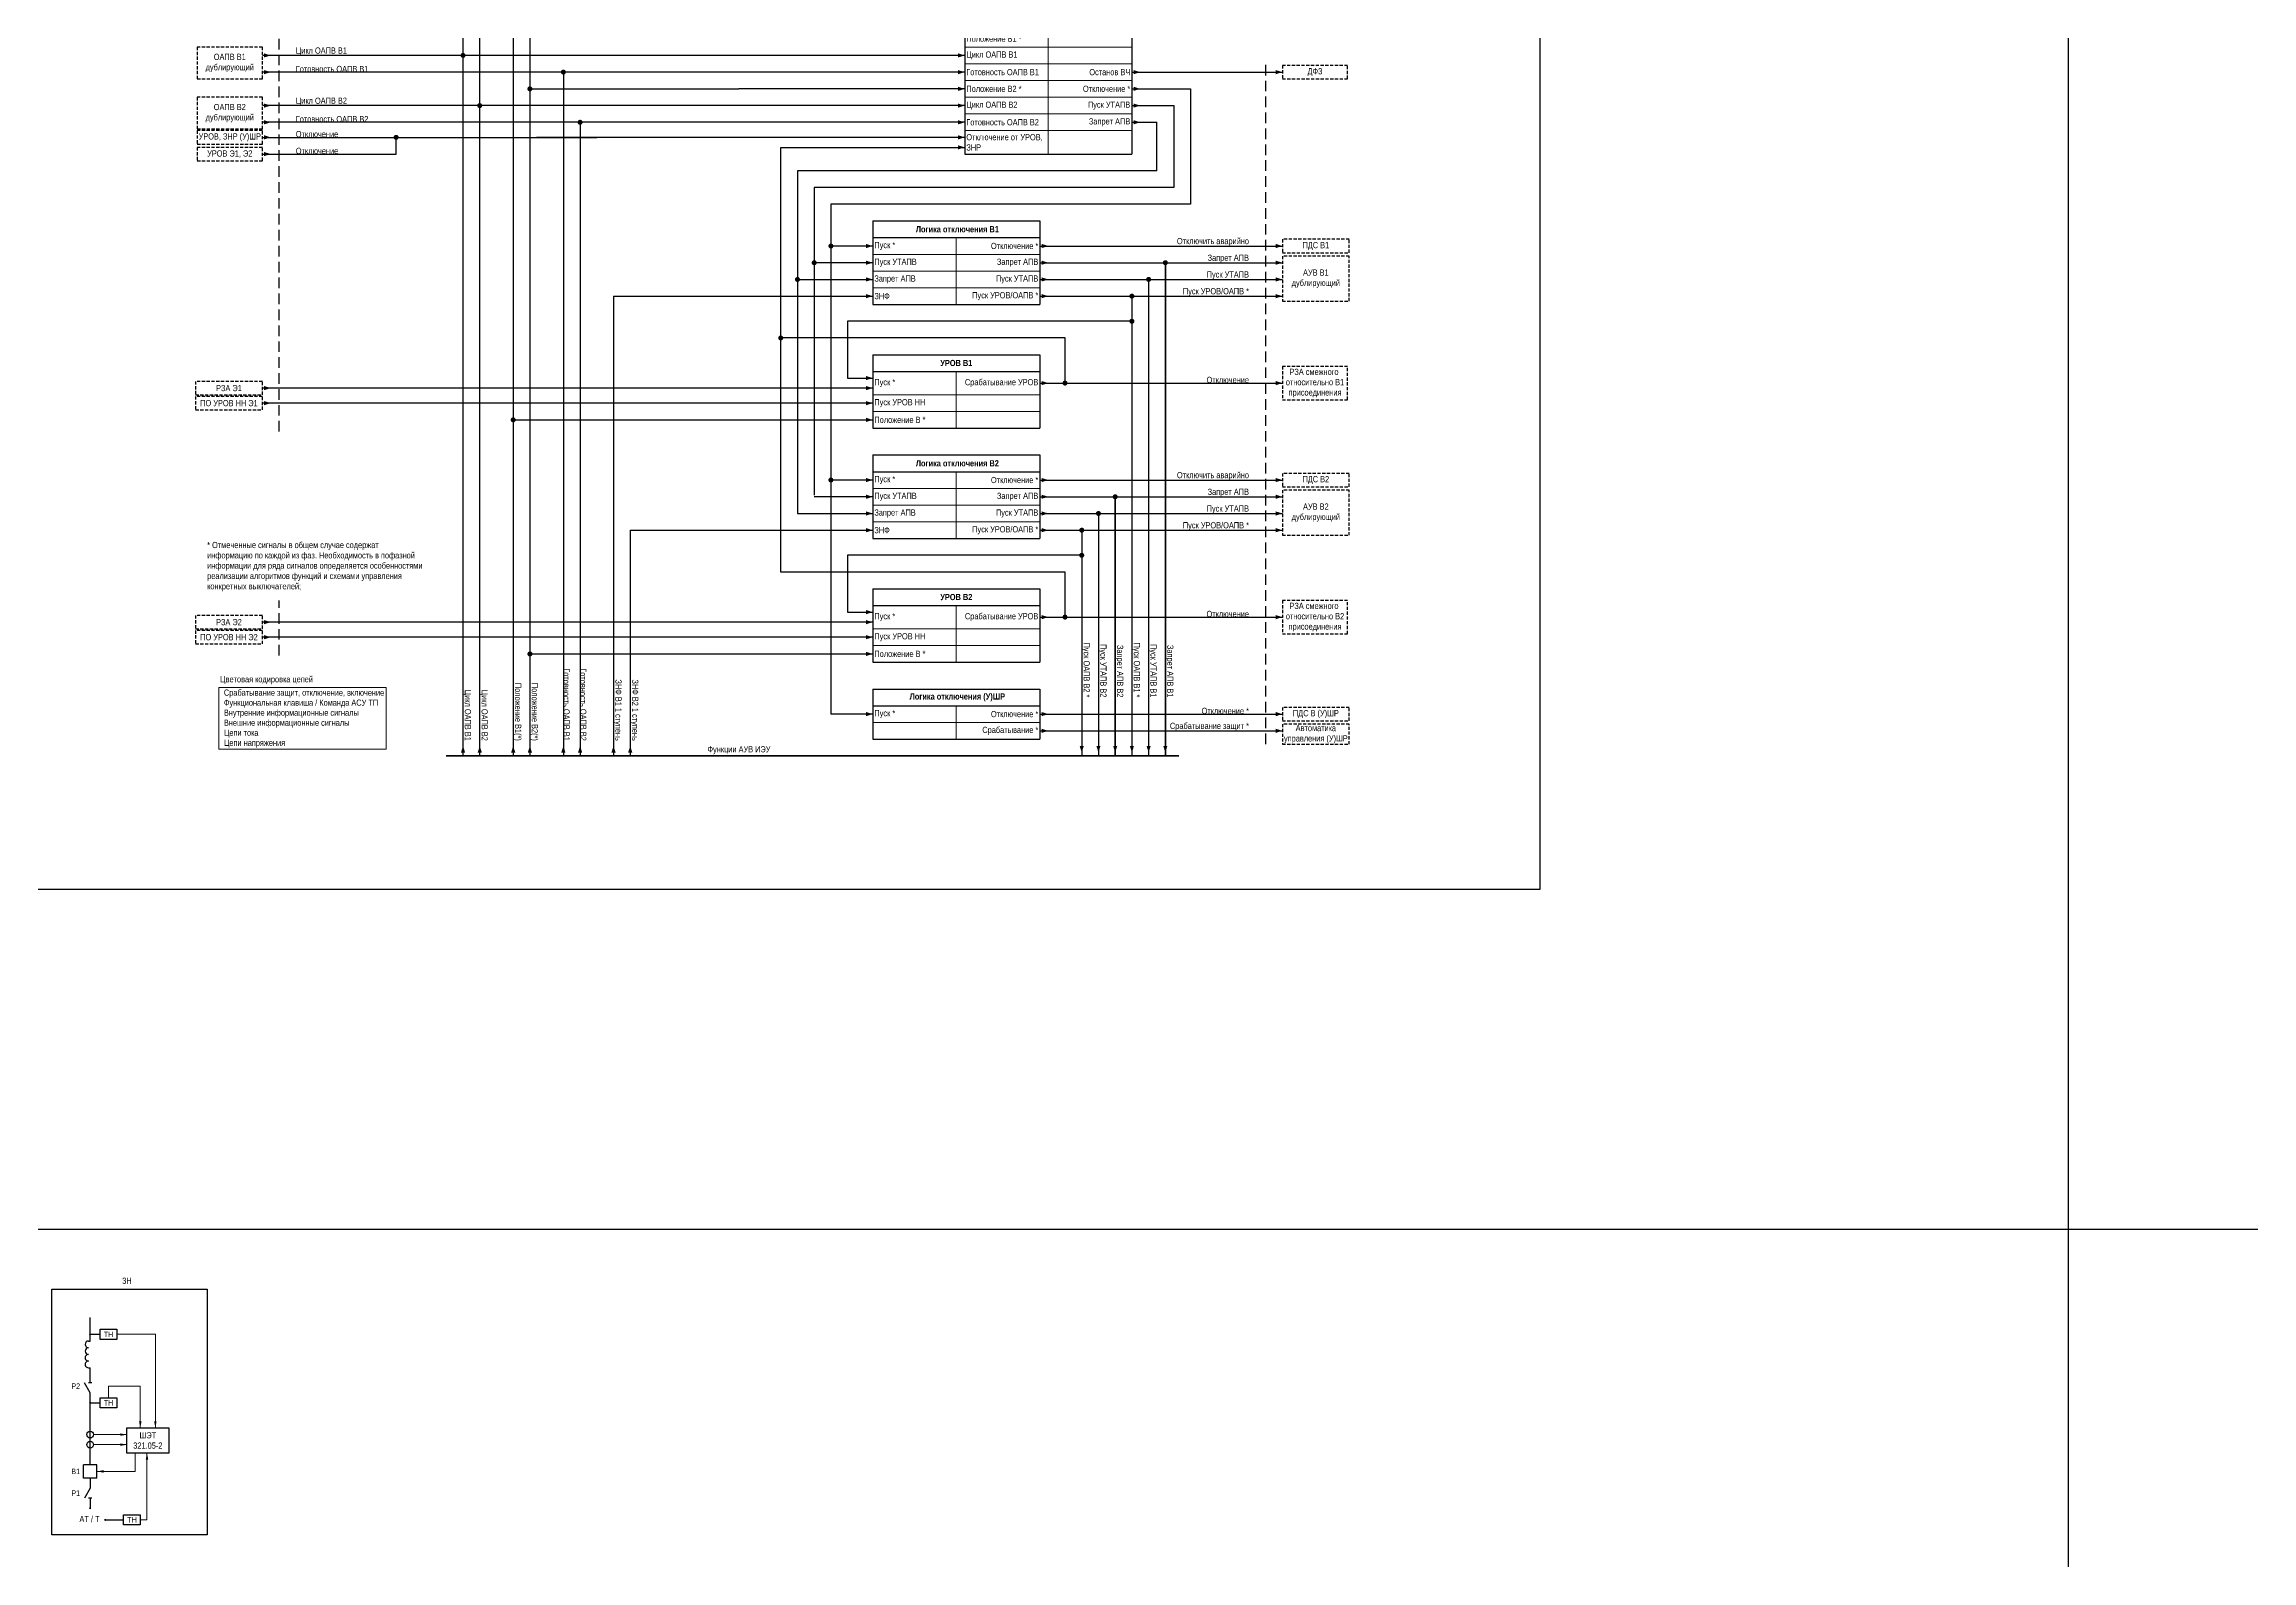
# Model space of a CAD drawing. Header units: millimetres. Extents: x -14593 to 14732, y -17400 to 5232.
# Drawn here: x 4914 to 6235, y -15807 to -14899 of the extents above; entities that cross this region are included whole.
import ezdxf
from ezdxf.enums import TextEntityAlignment as Align

# ---------------------------------------------------------------- set-up
doc = ezdxf.new("R2010")
doc.units = ezdxf.units.MM
doc.linetypes.add('штриховая2', pattern=[9.525, 6.35, -3.175])
for name, color, linetype, lineweight in [('Основная', 7, 'Continuous', 30), ('Отключение_включение', 1, 'Continuous', 30), ('Тонкая', 7, 'Continuous', 18), ('Цепи внешние', 84, 'Continuous', 30), ('Цепи внутренние', 5, 'Continuous', 30), ('Цепи ТН', 200, 'Continuous', 30), ('Цепи ТТ', 23, 'Continuous', 30), ('Цепь - ФК и АСУ', 132, 'Continuous', 30)]:
    doc.layers.add(name, color=color, linetype=linetype, lineweight=lineweight)
doc.styles.add('Narrow', font='ARIALN.TTF')
doc.styles.add('Вывод', font='tahoma.ttf', dxfattribs={"height": 2.5})
doc.styles.add('Компонент', font='ARIALN.TTF', dxfattribs={"height": 3.5})
doc.styles.add('Табл дан', font='ARIALN.TTF')
doc.styles.add('Табл загол', font='ARIALNB.TTF')

# ---------------------------------------------------------------- blocks, each defined once
blk = doc.blocks.new('*U80')
at = {"color": 0, "linetype": 'ByBlock'}
for p, q in [((0, 0), (-8, 0)), ((-8, -8), (-8, 0)), ((0, -8), (0, 0)), ((0, -8), (-8, -8))]:
    blk.add_line(p, q, dxfattribs=at)
at = {"layer": 'Основная', "style": 'Компонент'}
blk.add_attdef('ОУ', text='', height=3.5, dxfattribs=at).set_placement((-15, -3), align=Align.MIDDLE_CENTER)
blk = doc.blocks.new('*U18')
at = {"color": 0, "linetype": 'ByBlock'}
blk.add_line((0, 0), (6, 3.4), dxfattribs=at)
blk = doc.blocks.new('*U10')
at = {"color": 0}
blk.add_line((0, -1), (0, 1), dxfattribs=at)
blk = doc.blocks.new('*U81')
at = {"color": 0, "linetype": 'ByBlock'}
for p, q in [((0, 9), (0, 3)), ((0, -3), (0, -9))]:
    blk.add_line(p, q, dxfattribs=at)
at = {"color": 0, "linetype": 'ByBlock', "ltscale": 0.25, "xscale": -1, "rotation": 90}
for name, p in [('*U18', (0, 3)), ('*U10', (0, -3))]:
    blk.add_blockref(name, p, dxfattribs=at)
at = {"layer": 'Основная'}
for tag, height, style, p in [('ОУ', 3.5, 'Компонент', (-12, 0)), ('В2', 2.5, 'Вывод', (2, 7)), ('В1', 2.5, 'Вывод', (2, -7))]:
    blk.add_attdef(tag, text='', height=height, dxfattribs=dict(at, style=style)).set_placement(p, align=Align.MIDDLE_CENTER)
blk = doc.blocks.new('*U86')
at = {"linetype": 'ByBlock'}
blk.add_circle((0, 0), 2, dxfattribs=at)
at = {"layer": 'Основная', "color": 0, "linetype": 'ByBlock', "lineweight": -2}
blk.add_line((0, -3), (0, 3), dxfattribs=at)
at = {"layer": 'Основная', "linetype": 'ByBlock', "style": 'Компонент'}
blk.add_attdef('ОУ', text='', height=3.5, dxfattribs=at).set_placement((-6, 0), align=Align.MIDDLE_CENTER)
blk = doc.blocks.new('*U79')
at = {"color": 0, "linetype": 'ByBlock'}
for p, q in [((0, 3), (0, 9)), ((0, -9), (0, -3))]:
    blk.add_line(p, q, dxfattribs=at)
at = {"color": 0, "linetype": 'ByBlock', "ltscale": 0.25, "rotation": 89.99999999999999}
for name, p in [('*U18', (0, -3)), ('*U10', (0, 3))]:
    blk.add_blockref(name, p, dxfattribs=at)
at = {"layer": 'Основная'}
for tag, height, style, p in [('ОУ', 3.5, 'Компонент', (-12, 0)), ('В1', 2.5, 'Вывод', (2, 7)), ('В2', 2.5, 'Вывод', (2, -7))]:
    blk.add_attdef(tag, text='', height=height, dxfattribs=dict(at, style=style)).set_placement(p, align=Align.MIDDLE_CENTER)
blk = doc.blocks.new('*U83')
at = {"ltscale": 0.25}
for p, q in [((0, 8), (1, 8)), ((0, -8), (1, -8))]:
    blk.add_line(p, q, dxfattribs=at)
for centre, major_axis, start_param, end_param in [((0, -2), (-2, 0), 4.712389, 7.853982), ((0, 6), (0, -2), 3.141593, 6.283185), ((0, 2), (0, -2), 3.141593, 6.283185), ((0, -6), (-2, 0), 4.712389, 7.853982)]:
    blk.add_ellipse(centre, major_axis=major_axis, ratio=1, start_param=start_param, end_param=end_param, dxfattribs=at)
at = {"layer": 'Основная'}
for tag, height, style, p in [('ОУ', 3.5, 'Компонент', (-6, 0)), ('В1', 2.5, 'Вывод', (5, 6)), ('В2', 2.5, 'Вывод', (5, -6))]:
    blk.add_attdef(tag, text='', height=height, dxfattribs=dict(at, style=style)).set_placement(p, align=Align.MIDDLE_CENTER)
blk = doc.blocks.new('*T491')
at = {"layer": 'Основная', "color": 0, "linetype": 'ByBlock', "lineweight": -2, "transparency": 16777216}
for p, q in [((0, 0), (100, 0)), ((0, 0), (0, -10)), ((100, 0), (100, -10))]:
    blk.add_line(p, q, dxfattribs=at)
at = {"layer": 'Основная', "color": 0, "linetype": 'ByBlock', "lineweight": 30, "transparency": 16777216}
for p, q in [((0, -10), (100, -10)), ((0, -10), (0, -148)), ((100, -10), (100, -148)), ((0, -148), (100, -148))]:
    blk.add_line(p, q, dxfattribs=at)
at = {"layer": 'Основная', "color": 0, "linetype": 'ByBlock', "lineweight": 18, "transparency": 16777216}
for p, q in [((50, -10), (50, -148)), ((0, -20), (100, -20)), ((0, -30), (100, -30)), ((0, -44), (100, -44)), ((0, -54), (100, -54)), ((0, -64), (100, -64)), ((0, -74), (100, -74)), ((0, -84), (100, -84)), ((0, -94), (100, -94)), ((0, -104), (100, -104)), ((0, -114), (100, -114)), ((0, -124), (100, -124)), ((0, -134), (100, -134))]:
    blk.add_line(p, q, dxfattribs=at)
at = {"layer": 'Основная', "color": 0, "transparency": 16777216, "char_height": 3.7}
for s, insert, width, attachment_point, style in [('Отключение от ТО', (1, -15), 48, 4, 'Табл дан'), ('{\\C256;Логика отключения}', (50, -5), 97, 5, 'Табл загол'), ('Пуск "ТУ пуска ОАПВ"', (99, -15), 48, 6, 'Табл дан'), ('{\\C256;Отключение от БЗ}', (1, -25), 48, 4, 'Табл дан'), ('Пуск "ТУ ОТФ"', (99, -25), 48, 6, 'Табл дан'), ('Трехфазное отключение', (1, -37), 48, 4, 'Табл дан'), ('Пуск "ТО"', (99, -37), 48, 6, 'Табл дан'), ('Отключение от ТЗО', (1, -49), 48, 4, 'Табл дан'), ('Отключение от ЗНР', (1, -59), 48, 4, 'Табл дан'), ('ИПФ *', (1, -69), 48, 4, 'Табл дан'), ('\\A1;Положение В1 *', (1, -79), 48, 4, 'Табл дан'), ('\\A1;Цикл ОАПВ В1', (1, -89), 48, 4, 'Табл дан'), ('Готовность ОАПВ{\\C256; В}1', (1, -99), 48, 4, 'Табл дан'), ('Останов ВЧ', (99, -99), 48, 6, 'Табл дан'), ('\\A1;Положение В2 *', (1, -109), 48, 4, 'Табл дан'), ('\\A1;Цикл ОАПВ В2', (1, -119), 48, 4, 'Табл дан'), ('Отключение *', (99, -109), 48, 6, 'Табл дан'), ('Пуск УТАПВ', (99, -119), 48, 6, 'Табл дан'), ('Готовность ОАПВ{\\C256; В}2', (1, -129), 48, 4, 'Табл дан'), ('Запрет АПВ', (99, -129), 48, 6, 'Табл дан'), ('Отключение от УРОВ, ЗНР', (1, -141), 48, 4, 'Табл дан')]:
    blk.add_mtext(s, dxfattribs=dict(at, insert=insert, width=width, attachment_point=attachment_point, style=style))
blk = doc.blocks.new('Point')
at = {"layer": 'Основная', "color": 0, "const_width": 1.5}
blk.add_lwpolyline([(-0.75, 0, 1), (0.75, 0, 1)], format="xyb", close=True, dxfattribs=at)
blk = doc.blocks.new('*T497')
at = {"layer": 'Основная', "color": 0, "linetype": 'ByBlock', "lineweight": -2, "transparency": 16777216}
for p, q in [((0, 0), (100, 0)), ((0, 0), (0, -10)), ((100, 0), (100, -10))]:
    blk.add_line(p, q, dxfattribs=at)
at = {"layer": 'Основная', "color": 0, "linetype": 'ByBlock', "lineweight": 30, "transparency": 16777216}
for p, q in [((0, -10), (100, -10)), ((0, -10), (0, -44)), ((100, -10), (100, -44)), ((0, -44), (100, -44))]:
    blk.add_line(p, q, dxfattribs=at)
at = {"layer": 'Основная', "color": 0, "linetype": 'ByBlock', "lineweight": 18, "transparency": 16777216}
for p, q in [((50, -10), (50, -44)), ((0, -24), (100, -24)), ((0, -34), (100, -34))]:
    blk.add_line(p, q, dxfattribs=at)
at = {"layer": 'Основная', "color": 0, "transparency": 16777216, "char_height": 3.7}
for s, insert, width, attachment_point, style in [('{\\C256;УРОВ В1}', (50, -5), 97, 5, 'Табл загол'), ('{\\C256;Пуск *}', (1, -17), 48, 4, 'Табл дан'), ('Срабатывание УРОВ', (99, -17), 48, 6, 'Табл дан'), ('Пуск УРОВ НН', (1, -29), 48, 4, 'Табл дан'), ('Положение В *', (1, -39), 48, 4, 'Табл дан')]:
    blk.add_mtext(s, dxfattribs=dict(at, insert=insert, width=width, attachment_point=attachment_point, style=style))
blk = doc.blocks.new('*T498')
at = {"layer": 'Основная', "color": 0, "linetype": 'ByBlock', "lineweight": -2, "transparency": 16777216}
for p, q in [((0, 0), (100, 0)), ((0, 0), (0, -10)), ((100, 0), (100, -10))]:
    blk.add_line(p, q, dxfattribs=at)
at = {"layer": 'Основная', "color": 0, "linetype": 'ByBlock', "lineweight": 30, "transparency": 16777216}
for p, q in [((0, -10), (100, -10)), ((0, -10), (0, -50)), ((100, -10), (100, -50)), ((0, -50), (100, -50))]:
    blk.add_line(p, q, dxfattribs=at)
at = {"layer": 'Основная', "color": 0, "linetype": 'ByBlock', "lineweight": 18, "transparency": 16777216}
for p, q in [((50, -10), (50, -50)), ((0, -20), (100, -20)), ((0, -30), (100, -30)), ((0, -40), (100, -40))]:
    blk.add_line(p, q, dxfattribs=at)
at = {"layer": 'Основная', "color": 0, "transparency": 16777216, "char_height": 3.7}
for s, insert, width, attachment_point, style in [('Пуск *', (1, -15), 48, 4, 'Табл дан'), ('{\\C256; Логика отключения В1}', (50, -5), 97, 5, 'Табл загол'), ('Отключение *', (99, -15), 48, 6, 'Табл дан'), ('Пуск УТАПВ', (1, -25), 48, 4, 'Табл дан'), ('Запрет АПВ', (99, -25), 48, 6, 'Табл дан'), ('Запрет АПВ', (1, -35), 48, 4, 'Табл дан'), ('Пуск УТАПВ', (99, -35), 48, 6, 'Табл дан'), ('ЗНФ', (1, -45), 48, 4, 'Табл дан'), ('Пуск УРОВ/ОАПВ *', (99, -45), 48, 6, 'Табл дан')]:
    blk.add_mtext(s, dxfattribs=dict(at, insert=insert, width=width, attachment_point=attachment_point, style=style))
blk = doc.blocks.new('*T499')
at = {"layer": 'Основная', "color": 0, "linetype": 'ByBlock', "lineweight": -2, "transparency": 16777216}
for p, q in [((0, 0), (100, 0)), ((0, 0), (0, -10)), ((100, 0), (100, -10))]:
    blk.add_line(p, q, dxfattribs=at)
at = {"layer": 'Основная', "color": 0, "linetype": 'ByBlock', "lineweight": 30, "transparency": 16777216}
for p, q in [((0, -10), (100, -10)), ((0, -10), (0, -50)), ((100, -10), (100, -50)), ((0, -50), (100, -50))]:
    blk.add_line(p, q, dxfattribs=at)
at = {"layer": 'Основная', "color": 0, "linetype": 'ByBlock', "lineweight": 18, "transparency": 16777216}
for p, q in [((50, -10), (50, -50)), ((0, -20), (100, -20)), ((0, -30), (100, -30)), ((0, -40), (100, -40))]:
    blk.add_line(p, q, dxfattribs=at)
at = {"layer": 'Основная', "color": 0, "transparency": 16777216, "char_height": 3.7}
for s, insert, width, attachment_point, style in [('Пуск *', (1, -15), 48, 4, 'Табл дан'), ('{\\C256; Логика отключения В2}', (50, -5), 97, 5, 'Табл загол'), ('Отключение *', (99, -15), 48, 6, 'Табл дан'), ('Пуск УТАПВ', (1, -25), 48, 4, 'Табл дан'), ('Запрет АПВ', (99, -25), 48, 6, 'Табл дан'), ('Запрет АПВ', (1, -35), 48, 4, 'Табл дан'), ('Пуск УТАПВ', (99, -35), 48, 6, 'Табл дан'), ('ЗНФ', (1, -45), 48, 4, 'Табл дан'), ('Пуск УРОВ/ОАПВ *', (99, -45), 48, 6, 'Табл дан')]:
    blk.add_mtext(s, dxfattribs=dict(at, insert=insert, width=width, attachment_point=attachment_point, style=style))
blk = doc.blocks.new('*T500')
at = {"layer": 'Основная', "color": 0, "linetype": 'ByBlock', "lineweight": -2, "transparency": 16777216}
for p, q in [((0, 0), (100, 0)), ((0, 0), (0, -10)), ((100, 0), (100, -10))]:
    blk.add_line(p, q, dxfattribs=at)
at = {"layer": 'Основная', "color": 0, "linetype": 'ByBlock', "lineweight": 30, "transparency": 16777216}
for p, q in [((0, -10), (100, -10)), ((0, -10), (0, -44)), ((100, -10), (100, -44)), ((0, -44), (100, -44))]:
    blk.add_line(p, q, dxfattribs=at)
at = {"layer": 'Основная', "color": 0, "linetype": 'ByBlock', "lineweight": 18, "transparency": 16777216}
for p, q in [((50, -10), (50, -44)), ((0, -24), (100, -24)), ((0, -34), (100, -34))]:
    blk.add_line(p, q, dxfattribs=at)
at = {"layer": 'Основная', "color": 0, "transparency": 16777216, "char_height": 3.7}
for s, insert, width, attachment_point, style in [('{\\C256;УРОВ В2}', (50, -5), 97, 5, 'Табл загол'), ('{\\C256;Пуск *}', (1, -17), 48, 4, 'Табл дан'), ('Срабатывание УРОВ', (99, -17), 48, 6, 'Табл дан'), ('Пуск УРОВ НН', (1, -29), 48, 4, 'Табл дан'), ('Положение В *', (1, -39), 48, 4, 'Табл дан')]:
    blk.add_mtext(s, dxfattribs=dict(at, insert=insert, width=width, attachment_point=attachment_point, style=style))
blk = doc.blocks.new('*T501')
at = {"layer": 'Основная', "color": 0, "linetype": 'ByBlock', "lineweight": -2, "transparency": 16777216}
for p, q in [((0, 0), (100, 0)), ((0, 0), (0, -10)), ((100, 0), (100, -10))]:
    blk.add_line(p, q, dxfattribs=at)
at = {"layer": 'Основная', "color": 0, "linetype": 'ByBlock', "lineweight": 30, "transparency": 16777216}
for p, q in [((0, -10), (100, -10)), ((0, -10), (0, -30)), ((100, -10), (100, -30)), ((0, -30), (100, -30))]:
    blk.add_line(p, q, dxfattribs=at)
at = {"layer": 'Основная', "color": 0, "linetype": 'ByBlock', "lineweight": 18, "transparency": 16777216}
for p, q in [((50, -10), (50, -30)), ((0, -20), (100, -20))]:
    blk.add_line(p, q, dxfattribs=at)
at = {"layer": 'Основная', "color": 0, "transparency": 16777216, "char_height": 3.7}
for s, insert, width, attachment_point, style in [('Пуск *', (1, -15), 48, 4, 'Табл дан'), ('{\\C256; Логика отключения (У)ШР}', (50, -5), 97, 5, 'Табл загол'), ('Отключение *', (99, -15), 48, 6, 'Табл дан'), ('Срабатывание *', (99, -25), 48, 6, 'Табл дан')]:
    blk.add_mtext(s, dxfattribs=dict(at, insert=insert, width=width, attachment_point=attachment_point, style=style))

msp = doc.modelspace()

# ---------------------------------------------------------------- linework, layer by layer
at = {"layer": 'Основная'}
for points in [[(6125, 1546), (6125, -16118)], [(1015, -15608), (7555, -15608)], [(4942, -15675), (4942, -15661)], [(4942, -15671), (4948, -15671)], [(4942, -15694), (4942, -15691)], [(4942, -15712), (4948, -15712)], [(4942, -15728), (4942, -15712)], [(4942, -15749), (4942, -15740)], [(4951, -15782), (4962, -15782)]]:
    msp.add_lwpolyline(points, dxfattribs=at)
at = {"layer": 'Основная', "color": 3}
msp.add_lwpolyline([(4919, -15644), (5012, -15644), (5012, -15791), (4919, -15791)], close=True, dxfattribs=at)
at = {"layer": 'Основная', "ltscale": 0.25, "const_width": 0.6}
for points in [[(4941.7, -15671, 1), (4942.3, -15671, 1)], [(4941.7, -15671, 1), (4942.3, -15671, 1)], [(4941.7, -15712, 1), (4942.3, -15712, 1)], [(4941.7, -15712, 1), (4942.3, -15712, 1)], [(4941.7, -15775, 1), (4942.3, -15775, 1)], [(4950.7, -15782, 1), (4951.3, -15782, 1)]]:
    msp.add_lwpolyline(points, format="xyb", close=True, dxfattribs=at)
at = {"layer": 'Основная'}
for points in [[(4948, -15668), (4958, -15668), (4958, -15674), (4948, -15674)], [(4948, -15709), (4958, -15709), (4958, -15715), (4948, -15715)], [(4964, -15727), (4989, -15727), (4989, -15742), (4964, -15742)], [(4962, -15779), (4972, -15779), (4972, -15785), (4962, -15785)]]:
    msp.add_lwpolyline(points, close=True, dxfattribs=at)
at = {"layer": 'Отключение_включение'}
msp.add_lwpolyline([(4890, -14115), (5809, -14115), (5809, -15405), (4890, -15405)], close=True, dxfattribs=at)
at = {"layer": 'Отключение_включение', "ltscale": 0.3}
for points in [[(5570, -14926, 0, 2.5, 0), (5566, -14926, 0, 0, 0)], [(5050, -14955, 0, 2.5, 0), (5046, -14955, 0, 0, 0)], [(5465, -14955, 0, 2.5, 0), (5461, -14955, 0, 0, 0)], [(5050, -14965, 0, 2.5, 0), (5046, -14965, 0, 0, 0)], [(5465, -14961, 0, 2.5, 0), (5461, -14961, 0, 0, 0)], [(5410, -15020, 0, 2.5, 0), (5406, -15020, 0, 0, 0)], [(5515, -15020, 0, 2.5, 0), (5511, -15020, 0, 0, 0)], [(5655, -15020, 0, 2.5, 0), (5651, -15020, 0, 0, 0)], [(5410, -15050, 0, 2.5, 0), (5406, -15050, 0, 0, 0)], [(5515, -15102, 0, 2.5, 0), (5511, -15102, 0, 0, 0)], [(5655, -15102, 0, 2.5, 0), (5651, -15102, 0, 0, 0)], [(5410, -15160, 0, 2.5, 0), (5406, -15160, 0, 0, 0)], [(5515, -15160, 0, 2.5, 0), (5511, -15160, 0, 0, 0)], [(5655, -15160, 0, 2.5, 0), (5651, -15160, 0, 0, 0)], [(5410, -15190, 0, 2.5, 0), (5406, -15190, 0, 0, 0)], [(5515, -15242, 0, 2.5, 0), (5511, -15242, 0, 0, 0)], [(5655, -15242, 0, 2.5, 0), (5651, -15242, 0, 0, 0)], [(5410, -15300, 0, 2.5, 0), (5406, -15300, 0, 0, 0)], [(5515, -15300, 0, 2.5, 0), (5511, -15300, 0, 0, 0)], [(5655, -15300, 0, 2.5, 0), (5651, -15300, 0, 0, 0)], [(5515, -15310, 0, 2.5, 0), (5511, -15310, 0, 0, 0)], [(5655, -15310, 0, 2.5, 0), (5651, -15310, 0, 0, 0)], [(5255, -15319, 0, 2.5, 0), (5255, -15323, 0, 0, 0)], [(5265, -15319, 0, 2.5, 0), (5265, -15323, 0, 0, 0)]]:
    msp.add_lwpolyline(points, format="xyseb", dxfattribs=at)
at = {"layer": 'Отключение_включение'}
for points in [[(5565, -14926), (5600, -14926)], [(5600, -14926), (5600, -14995)], [(5045, -14955), (5245, -14955)], [(5125, -14965), (5125, -14955)], [(5045, -14965), (5125, -14965)], [(5355, -15215), (5355, -14961)], [(5355, -14961), (5465, -14961)], [(5600, -14995), (5385, -14995)], [(5385, -14995), (5385, -15300)], [(5410, -15020), (5385, -15020)], [(5510, -15020), (5655, -15020)], [(5255, -15050), (5410, -15050)], [(5255, -15050), (5255, -15325)], [(5525, -15075), (5355, -15075)], [(5525, -15102), (5525, -15075)], [(5410, -15160), (5385, -15160)], [(5510, -15160), (5655, -15160)], [(5265, -15190), (5410, -15190)], [(5265, -15190), (5265, -15325)], [(5525, -15215), (5355, -15215)], [(5525, -15242), (5525, -15215)], [(5410, -15300), (5385, -15300)], [(5510, -15300), (5655, -15300)], [(5510, -15310), (5655, -15310)]]:
    msp.add_lwpolyline(points, dxfattribs=at)
at = {"layer": 'Отключение_включение', "ltscale": 0.3}
for points in [[(5465, -14955), (5209, -14955)], [(5510, -15102), (5655, -15102)], [(5510, -15242), (5655, -15242)]]:
    msp.add_lwpolyline(points, dxfattribs=at)
at = {"layer": 'Тонкая', "ltscale": 0.3}
msp.add_lwpolyline([(5019, -15284), (5119, -15284), (5119, -15321), (5019, -15321)], close=True, dxfattribs=at)
at = {"layer": 'Тонкая'}
for points in [[(4958, -15671), (4981, -15671)], [(4981, -15671), (4981, -15727)], [(4972, -15702), (4953, -15702)], [(4953, -15702), (4953, -15709)], [(4972, -15727), (4972, -15702)], [(4944, -15731), (4964, -15731)], [(4944, -15737), (4964, -15737)], [(4969, -15742), (4969, -15753), (4946, -15753)], [(4976, -15782), (4976, -15742)], [(4972, -15782), (4976, -15782)]]:
    msp.add_lwpolyline(points, dxfattribs=at)
at = {"layer": 'Тонкая', "ltscale": 0.3}
for points in [[(4972, -15727, 0, 1.5, 0), (4972, -15723, 0, 0, 0)], [(4981, -15727, 0, 1.5, 0), (4981, -15723, 0, 0, 0)], [(4964, -15731, 0, 1.5, 0), (4960, -15731, 0, 0, 0)], [(4964, -15737, 0, 1.5, 0), (4960, -15737, 0, 0, 0)], [(4976, -15742, 0, 1.5, 0), (4976, -15746, 0, 0, 0)], [(4946, -15753, 0, 1.5, 0), (4950, -15753, 0, 0, 0)]]:
    msp.add_lwpolyline(points, format="xyseb", dxfattribs=at)
at = {"layer": 'Цепи внешние', "linetype": 'штриховая2', "ltscale": 0.3}
for points in [[(5045, -14901), (5006, -14901), (5006, -14920), (5045, -14920)], [(5694, -14912), (5655, -14912), (5655, -14920), (5694, -14920)], [(5045, -14931), (5006, -14931), (5006, -14950), (5045, -14950)], [(5045, -14951), (5006, -14951), (5006, -14959), (5045, -14959)], [(5045, -14961), (5006, -14961), (5006, -14969), (5045, -14969)], [(5695, -15016), (5655, -15016), (5655, -15024), (5695, -15024)], [(5695, -15026), (5655, -15026), (5655, -15053), (5695, -15053)], [(5045, -15101), (5005, -15101), (5005, -15109), (5045, -15109)], [(5694, -15092), (5655, -15092), (5655, -15112), (5694, -15112)], [(5045, -15110), (5005, -15110), (5005, -15118), (5045, -15118)], [(5695, -15156), (5655, -15156), (5655, -15164), (5695, -15164)], [(5695, -15166), (5655, -15166), (5655, -15193), (5695, -15193)], [(5694, -15232), (5655, -15232), (5655, -15252), (5694, -15252)], [(5045, -15241), (5005, -15241), (5005, -15249), (5045, -15249)], [(5045, -15250), (5005, -15250), (5005, -15258), (5045, -15258)], [(5695, -15296), (5655, -15296), (5655, -15304), (5695, -15304)], [(5695, -15306), (5655, -15306), (5655, -15318), (5695, -15318)]]:
    msp.add_lwpolyline(points, close=True, dxfattribs=at)
at = {"layer": 'Цепи внешние', "ltscale": 0.3}
for points in [[(5050, -14906, 0, 2.5, 0), (5046, -14906, 0, 0, 0)], [(5050, -14916, 0, 2.5, 0), (5046, -14916, 0, 0, 0)], [(5570, -14916, 0, 2.5, 0), (5566, -14916, 0, 0, 0)], [(5655, -14916, 0, 2.5, 0), (5651, -14916, 0, 0, 0)], [(5050, -14936, 0, 2.5, 0), (5046, -14936, 0, 0, 0)], [(5050, -14946, 0, 2.5, 0), (5046, -14946, 0, 0, 0)], [(5655, -15030, 0, 2.5, 0), (5651, -15030, 0, 0, 0)], [(5655, -15040, 0, 2.5, 0), (5651, -15040, 0, 0, 0)], [(5655, -15050, 0, 2.5, 0), (5651, -15050, 0, 0, 0)], [(5050, -15105, 0, 2.5, 0), (5046, -15105, 0, 0, 0)], [(5050, -15114, 0, 2.5, 0), (5046, -15114, 0, 0, 0)], [(5410, -15105, 0, 2.5, 0), (5406, -15105, 0, 0, 0)], [(5410, -15114, 0, 2.5, 0), (5406, -15114, 0, 0, 0)], [(5655, -15170, 0, 2.5, 0), (5651, -15170, 0, 0, 0)], [(5655, -15180, 0, 2.5, 0), (5651, -15180, 0, 0, 0)], [(5655, -15190, 0, 2.5, 0), (5651, -15190, 0, 0, 0)], [(5050, -15245, 0, 2.5, 0), (5046, -15245, 0, 0, 0)], [(5410, -15245, 0, 2.5, 0), (5406, -15245, 0, 0, 0)], [(5050, -15254, 0, 2.5, 0), (5046, -15254, 0, 0, 0)], [(5410, -15254, 0, 2.5, 0), (5406, -15254, 0, 0, 0)]]:
    msp.add_lwpolyline(points, format="xyseb", dxfattribs=at)
for points in [[(5165, -14906), (5045, -14906)], [(5225, -14916), (5045, -14916)], [(5175, -14936), (5045, -14936)], [(5235, -14946), (5045, -14946)], [(5585, -15030), (5655, -15030)], [(5565, -15050), (5655, -15050)], [(5575, -15040), (5655, -15040)], [(5545, -15180), (5655, -15180)], [(5555, -15170), (5655, -15170)], [(5535, -15190), (5655, -15190)]]:
    msp.add_lwpolyline(points, dxfattribs=at)
at = {"layer": 'Цепи внешние'}
for points in [[(5565, -14916), (5655, -14916)], [(5410, -15105), (5045, -15105)], [(5410, -15114), (5045, -15114)], [(5410, -15245), (5045, -15245)], [(5410, -15254), (5045, -15254)]]:
    msp.add_lwpolyline(points, dxfattribs=at)
at = {"layer": 'Цепи внутренние', "ltscale": 0.3}
for points in [[(5195, -14500), (5195, -15325)], [(5205, -14510), (5205, -15325)], [(5465, -14906), (5165, -14906)], [(5465, -14916), (5225, -14916)], [(5465, -14926), (5330, -14926)], [(5465, -14936), (5175, -14936)], [(5465, -14946), (5235, -14946)]]:
    msp.add_lwpolyline(points, dxfattribs=at)
at = {"layer": 'Цепи внутренние'}
for points in [[(5165, -15325), (5165, -14590)], [(5175, -15325), (5175, -14600)], [(5225, -14916), (5225, -15325)], [(5205, -14926), (5330, -14926)], [(5565, -14936), (5590, -14936)], [(5590, -14936), (5590, -14985)], [(5235, -14946), (5235, -15325)], [(5565, -14946), (5580, -14946)], [(5580, -14975), (5580, -14946)], [(5580, -14975), (5365, -14975)], [(5365, -14975), (5365, -15029)], [(5365, -14975), (5365, -15029)], [(5590, -14985), (5375, -14985)], [(5375, -14985), (5375, -15169)], [(5365, -15029), (5365, -15180)], [(5410, -15030), (5375, -15030)], [(5510, -15030), (5585, -15030)], [(5585, -15030), (5585, -15325)], [(5585, -15325), (5585, -15030)], [(5365, -15040), (5410, -15040)], [(5510, -15040), (5575, -15040)], [(5510, -15050), (5565, -15050)], [(5565, -15050), (5565, -15065)], [(5575, -15040), (5575, -15325)], [(5565, -15065), (5395, -15065)], [(5395, -15065), (5395, -15099)], [(5565, -15065), (5565, -15325)], [(5395, -15099), (5410, -15099)], [(5195, -15124), (5410, -15124)], [(5365, -15180), (5410, -15180)], [(5410, -15170), (5375, -15170)], [(5510, -15170), (5555, -15170)], [(5510, -15180), (5545, -15180)], [(5545, -15180), (5545, -15325)], [(5555, -15170), (5555, -15325)], [(5555, -15325), (5555, -15170)], [(5510, -15190), (5535, -15190)], [(5535, -15190), (5535, -15205)], [(5535, -15205), (5395, -15205)], [(5395, -15205), (5395, -15239)], [(5535, -15205), (5535, -15325)], [(5395, -15239), (5410, -15239)], [(5205, -15264), (5410, -15264)]]:
    msp.add_lwpolyline(points, dxfattribs=at)
at = {"layer": 'Цепи внутренние', "linetype": 'штриховая2'}
for points in [[(5055, -15131), (5055, -14762)], [(5645, -15318), (5645, -14910)], [(5055, -15265), (5055, -15232)]]:
    msp.add_lwpolyline(points, dxfattribs=at)
at = {"layer": 'Цепи внутренние', "ltscale": 0.3}
for points in [[(5465, -14906, 0, 2.5, 0), (5461, -14906, 0, 0, 0)], [(5465, -14916, 0, 2.5, 0), (5461, -14916, 0, 0, 0)], [(5465, -14926, 0, 2.5, 0), (5461, -14926, 0, 0, 0)], [(5465, -14936, 0, 2.5, 0), (5461, -14936, 0, 0, 0)], [(5465, -14946, 0, 2.5, 0), (5461, -14946, 0, 0, 0)], [(5570, -14936, 0, 2.5, 0), (5566, -14936, 0, 0, 0)], [(5570, -14946, 0, 2.5, 0), (5566, -14946, 0, 0, 0)], [(5410, -15030, 0, 2.5, 0), (5406, -15030, 0, 0, 0)], [(5515, -15030, 0, 2.5, 0), (5511, -15030, 0, 0, 0)], [(5410, -15040, 0, 2.5, 0), (5406, -15040, 0, 0, 0)], [(5515, -15040, 0, 2.5, 0), (5511, -15040, 0, 0, 0)], [(5515, -15050, 0, 2.5, 0), (5511, -15050, 0, 0, 0)], [(5410, -15099, 0, 2.5, 0), (5406, -15099, 0, 0, 0)], [(5410, -15124, 0, 2.5, 0), (5406, -15124, 0, 0, 0)], [(5410, -15170, 0, 2.5, 0), (5406, -15170, 0, 0, 0)], [(5515, -15170, 0, 2.5, 0), (5511, -15170, 0, 0, 0)], [(5410, -15180, 0, 2.5, 0), (5406, -15180, 0, 0, 0)], [(5515, -15180, 0, 2.5, 0), (5511, -15180, 0, 0, 0)], [(5515, -15190, 0, 2.5, 0), (5511, -15190, 0, 0, 0)], [(5410, -15239, 0, 2.5, 0), (5406, -15239, 0, 0, 0)], [(5410, -15264, 0, 2.5, 0), (5406, -15264, 0, 0, 0)], [(5165, -15319, 0, 2.5, 0), (5165, -15323, 0, 0, 0)], [(5175, -15319, 0, 2.5, 0), (5175, -15323, 0, 0, 0)], [(5195, -15319, 0, 2.5, 0), (5195, -15323, 0, 0, 0)], [(5205, -15319, 0, 2.5, 0), (5205, -15323, 0, 0, 0)], [(5225, -15319, 0, 2.5, 0), (5225, -15323, 0, 0, 0)], [(5235, -15319, 0, 2.5, 0), (5235, -15323, 0, 0, 0)], [(5535, -15323, 0, 2.5, 0), (5535, -15319, 0, 0, 0)], [(5545, -15323, 0, 2.5, 0), (5545, -15319, 0, 0, 0)], [(5555, -15323, 0, 2.5, 0), (5555, -15319, 0, 0, 0)], [(5565, -15323, 0, 2.5, 0), (5565, -15319, 0, 0, 0)], [(5575, -15323, 0, 2.5, 0), (5575, -15319, 0, 0, 0)], [(5585, -15323, 0, 2.5, 0), (5585, -15319, 0, 0, 0)]]:
    msp.add_lwpolyline(points, format="xyseb", dxfattribs=at)
at = {"layer": 'Цепи внутренние', "lineweight": 60}
msp.add_lwpolyline([(5155, -15325), (5593, -15325)], dxfattribs=at)

# ---------------------------------------------------------------- block references
for name, p in [('*T491', (5465, -14817)), ('*T498', (5410, -15005)), ('*T497', (5410, -15085)), ('*T499', (5410, -15145)), ('*T500', (5410, -15225)), ('*T501', (5410, -15285))]:
    msp.add_blockref(name, p)
at = {"layer": 'Основная', "ltscale": 0.35}
msp.add_blockref('*U83', (4941, -15683), dxfattribs=at)
at = {"layer": 'Основная', "ltscale": 0.25}
for name, p in [('*U79', (4942, -15703)), ('*U86', (4942, -15731)), ('*U86', (4942, -15737)), ('*U80', (4946, -15749)), ('*U81', (4942, -15766))]:
    msp.add_blockref(name, p, dxfattribs=at)
at = {"layer": 'Отключение_включение'}
for p in [(5125, -14955), (5385, -15020), (5355, -15075), (5525, -15102), (5385, -15160), (5525, -15242)]:
    msp.add_blockref('Point', p, dxfattribs=at)
at = {"layer": 'Цепи внешние'}
for p in [(5225, -14916), (5235, -14946), (5585, -15030), (5565, -15050), (5575, -15040), (5555, -15170), (5545, -15180), (5535, -15190)]:
    msp.add_blockref('Point', p, dxfattribs=at)
at = {"layer": 'Цепи внутренние'}
for p in [(5165, -14906), (5205, -14926), (5175, -14936), (5375, -15030), (5365, -15040), (5565, -15065), (5195, -15124), (5535, -15205), (5205, -15264)]:
    msp.add_blockref('Point', p, dxfattribs=at)

# ---------------------------------------------------------------- texts
at = {"layer": 'Основная', "style": 'Narrow'}
msp.add_text('Цветовая кодировка цепей', height=3.7, dxfattribs=at).set_placement((5047.5, -15281), align=Align.CENTER)
for s, p in [('Р2', (4936, -15702)), ('В1', (4936, -15753)), ('Р1', (4936, -15766))]:
    msp.add_text(s, height=3.3, dxfattribs=at).set_placement(p, align=Align.MIDDLE_RIGHT)
for s, insert, char_height, width, attachment_point in [('ОАПВ В1\\Pдублирующий ', (5025.5, -14910.5), 3.7, 39, 5), ('Цикл ОАПВ В1', (5065, -14906), 3.7, 65, 7), ('{\\C0;Готовность ОАПВ} В1', (5065, -14916), 3.7, 65, 7), ('ДФЗ', (5674.5, -14916), 3.7, 39, 5), ('Цикл ОАПВ В2', (5065, -14936), 3.7, 65, 7), ('ОАПВ В2\\Pдублирующий ', (5025.5, -14940.5), 3.7, 39, 5), ('{\\C0;Готовность ОАПВ} В2', (5065, -14946), 3.7, 65, 7), ('УРОВ, ЗНР (У)ШР', (5025.5, -14955), 3.7, 39, 5), ('\\pt33.3;Отключение', (5065, -14955), 3.7, 65, 7), ('УРОВ Э1, Э2', (5025.5, -14965), 3.7, 39, 5), ('\\pt33.3;Отключение', (5065, -14965), 3.7, 65, 7), ('Отключить аварийно', (5635, -15020), 3.7, 124, 9), ('ПДС В1', (5675, -15020), 3.7, 40, 5), ('Пуск УТАПВ', (5635, -15040), 3.7, 64, 9), ('Запрет АПВ', (5635, -15030), 3.7, 64, 9), ('АУВ В1\\Pдублирующий ', (5675, -15039.5), 3.7, 40, 5), ('Пуск УРОВ/ОАПВ *', (5635, -15050), 3.7, 64, 9), ('РЗА Э1', (5025, -15105), 3.7, 40, 5), ('Отключение', (5635, -15102), 3.7, 105, 9), ('РЗА смежного  относительно В1 присоединения ', (5674.5, -15102), 3.7, 39, 5), ('ПО УРОВ НН Э1', (5025, -15114), 3.7, 40, 5), ('Отключить аварийно', (5635, -15160), 3.7, 124, 9), ('Запрет АПВ', (5635, -15170), 3.7, 64, 9), ('ПДС В2', (5675, -15160), 3.7, 40, 5), ('Пуск УТАПВ', (5635, -15180), 3.7, 64, 9), ('АУВ В2\\Pдублирующий ', (5675, -15179.5), 3.7, 40, 5), ('Пуск УРОВ/ОАПВ *', (5635, -15190), 3.7, 64, 9), ('* Отмеченные сигналы в общем случае содержат информацию по каждой из фаз. Необходимость в пофазной информации для ряда сигналов определяется особенностями реализации алгоритмов функций и схемами управления конкретных выключателей;', (5012, -15197), 3.7, 124, 1), ('РЗА смежного  относительно В2 присоединения ', (5674.5, -15242), 3.7, 39, 5), ('РЗА Э2', (5025, -15245), 3.7, 40, 5), ('Отключение', (5635, -15242), 3.7, 105, 9), ('ПО УРОВ НН Э2', (5025, -15254), 3.7, 40, 5), ('Отключение *', (5635, -15300), 3.7, 38, 9), ('ПДС В (У)ШР', (5675, -15300), 3.7, 40, 5), ('Срабатывание защит *', (5635, -15310), 3.7, 50, 9), ('Автоматика управления (У)ШР', (5675, -15312), 3.7, 40, 5), ('Функции АУВ ИЭУ', (5330, -15324), 3.7, 55, 8), ('ТН', (4953, -15671), 3.3, 10, 5), ('ТН', (4953, -15712), 3.3, 10, 5), ('ШЭТ 321.05-2', (4976.5, -15734.5), 3.7, 25, 5), (' АТ / Т', (4941, -15781.5), 3.7, 12.75, 5), ('ТН', (4967, -15782), 3.3, 10, 5)]:
    msp.add_mtext(s, dxfattribs=dict(at, insert=insert, char_height=char_height, width=width, attachment_point=attachment_point))
at = {"layer": 'Основная', "char_height": 3.7, "attachment_point": 9, "rotation": 270, "style": 'Narrow'}
for s, insert, width in [('Пуск ОАПВ В2 *', (5535, -15290), 75), ('Пуск УТАПВ В2', (5545, -15290), 75), ('Запрет АПВ В2', (5555, -15290), 75), ('Пуск ОАПВ В1 *', (5565, -15290), 75), ('Пуск УТАПВ В1', (5575, -15290), 75), ('Запрет АПВ В1', (5585, -15290), 75), ('{\\C0;Готовность ОАПВ} В1', (5225, -15316), 65), ('{\\C0;Готовность ОАПВ} В2', (5235, -15316), 65), ('Цикл ОАПВ В1', (5165, -15316), 65), ('Цикл ОАПВ В2', (5175, -15316), 65), ('Положение В1(*)', (5195, -15316), 65), ('Положение В2(*)', (5205, -15316), 65), ('ЗНФ В1 1 ступень', (5255, -15316), 65), ('ЗНФ В2 1 ступень', (5265, -15316), 65)]:
    msp.add_mtext(s, dxfattribs=dict(at, insert=insert, width=width))
at = {"layer": 'Основная', "color": 3, "insert": (4964, -15639), "char_height": 3.7, "width": 45, "attachment_point": 5, "style": 'Narrow'}
msp.add_mtext('3Н', dxfattribs=at)
at = {"layer": 'Отключение_включение', "style": 'Narrow'}
msp.add_text('Срабатывание защит, отключение, включение', height=3.7, dxfattribs=at).set_placement((5022, -15289))
at = {"layer": 'Цепи внешние', "style": 'Narrow'}
msp.add_text('Внешние информационные сигналы', height=3.7, dxfattribs=at).set_placement((5022, -15307))
at = {"layer": 'Цепи внутренние', "style": 'Narrow'}
msp.add_text('Внутренние информационные сигналы', height=3.7, dxfattribs=at).set_placement((5022, -15301))
at = {"layer": 'Цепи ТН', "style": 'Narrow'}
msp.add_text('Цепи напряжения', height=3.7, dxfattribs=at).set_placement((5022, -15319))
at = {"layer": 'Цепи ТТ', "style": 'Narrow'}
msp.add_text('Цепи тока', height=3.7, dxfattribs=at).set_placement((5022, -15313))
at = {"layer": 'Цепь - ФК и АСУ', "style": 'Narrow'}
msp.add_text('Функциональная клавиша / Команда АСУ ТП', height=3.7, dxfattribs=at).set_placement((5022, -15295))

doc.saveas('drawing.dxf')
